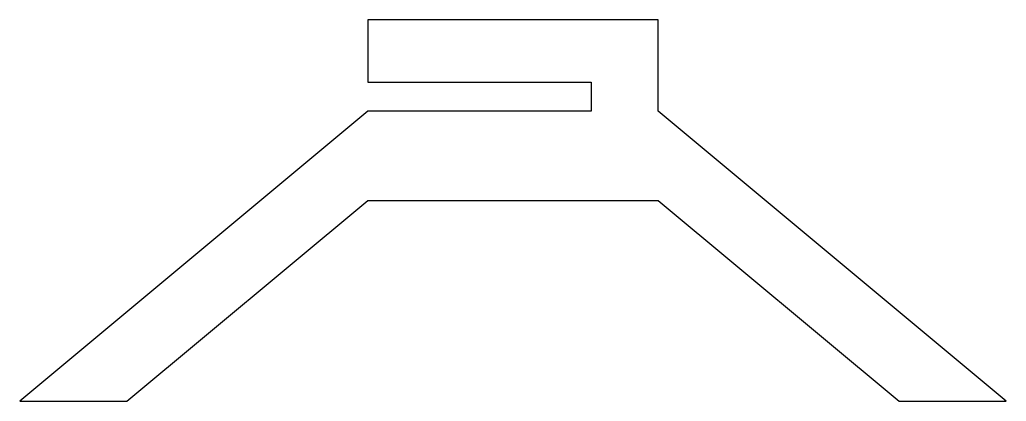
# Model space of a CAD drawing. Header units: millimetres. Extents: x -78 to 143, y -65 to 21.
import ezdxf

# ---------------------------------------------------------------- set-up
doc = ezdxf.new("R2010")
doc.units = ezdxf.units.MM

msp = doc.modelspace()

# ---------------------------------------------------------------- linework, layer by layer
msp.add_lwpolyline([(0, 20.5), (0, 6.5), (50, 6.5), (50, 0), (0, 0), (-78, -65), (-54, -65), (0, -20), (65, -20), (119, -65), (143, -65), (65, 0), (65, 20.5)], close=True)

doc.saveas('drawing.dxf')
